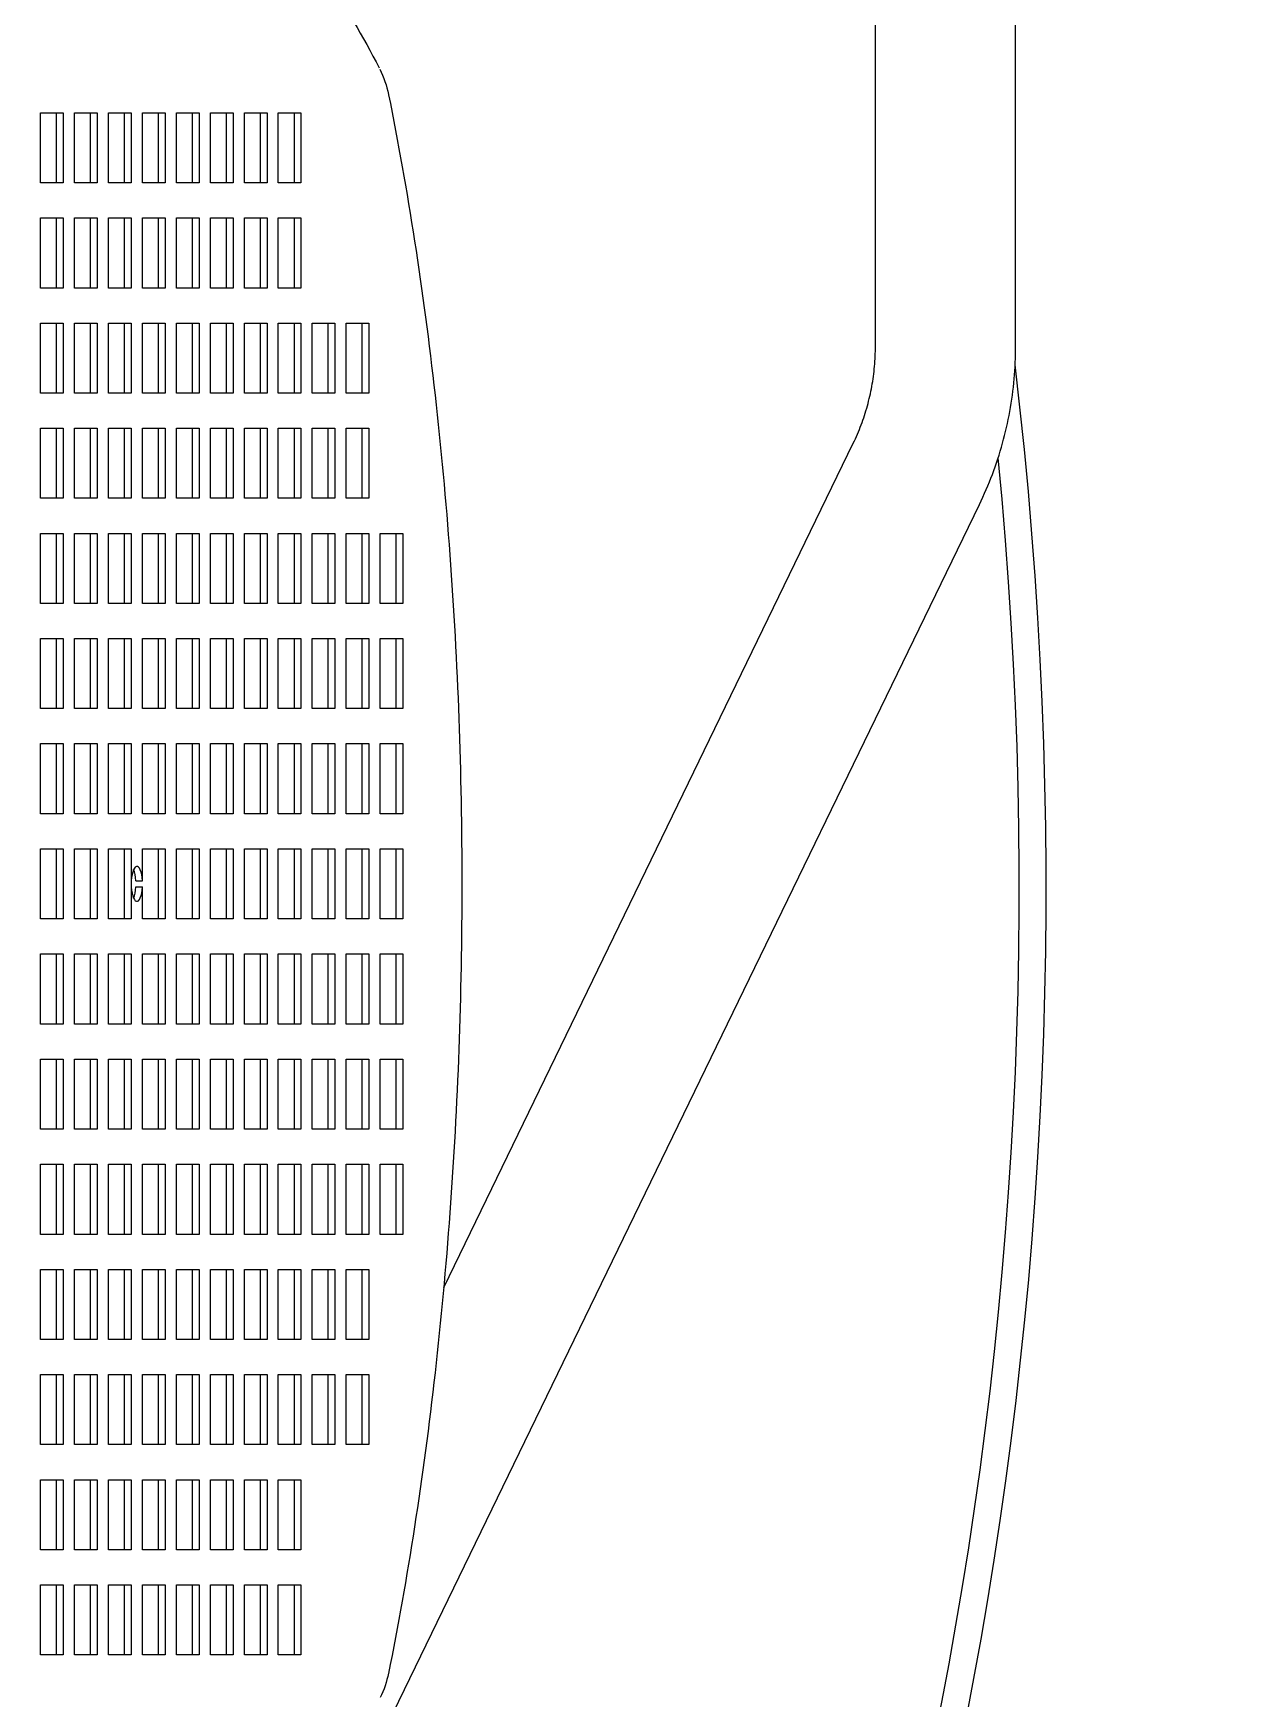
# Model space of a CAD drawing. Header units: millimetres. Extents: x -4172 to 126100, y -2 to 142133.
# Drawn here: x 32155.7 to 32326.3, y 43601.3 to 43838.9 of the extents above; entities that cross this region are included whole.
import ezdxf

# ---------------------------------------------------------------- set-up
doc = ezdxf.new("R2010")
doc.units = ezdxf.units.MM
doc.header["$LTSCALE"] = 100
doc.layers.add('Visible', color=7, linetype='Continuous', lineweight=25)

msp = doc.modelspace()

# ---------------------------------------------------------------- linework, layer by layer
at = {"layer": 'Visible'}
for p, q in [((32275.79, 43794.28), (32275.79, 43851.38)), ((32295.79, 43794.28), (32295.79, 43851.38)), ((32156.7, 43817.58), (32156.7, 43827.58)), ((32156.7, 43827.58), (32159.93, 43827.58)), ((32158.98, 43817.58), (32158.98, 43827.58)), ((32159.93, 43827.58), (32159.93, 43817.58)), ((32161.55, 43817.58), (32161.55, 43827.58)), ((32161.55, 43827.58), (32164.78, 43827.58)), ((32163.83, 43817.58), (32163.83, 43827.58)), ((32164.78, 43827.58), (32164.78, 43817.58)), ((32166.39, 43817.58), (32166.39, 43827.58)), ((32166.39, 43827.58), (32169.62, 43827.58)), ((32168.67, 43817.58), (32168.67, 43827.58)), ((32169.62, 43827.58), (32169.62, 43817.58)), ((32171.24, 43817.58), (32171.24, 43827.58)), ((32171.24, 43827.58), (32174.46, 43827.58)), ((32173.52, 43817.58), (32173.52, 43827.58)), ((32174.46, 43827.58), (32174.46, 43817.58)), ((32176.08, 43817.58), (32176.08, 43827.58)), ((32176.08, 43827.58), (32179.31, 43827.58)), ((32178.36, 43817.58), (32178.36, 43827.58)), ((32179.31, 43827.58), (32179.31, 43817.58)), ((32180.92, 43817.58), (32180.92, 43827.58)), ((32180.92, 43827.58), (32184.15, 43827.58)), ((32183.21, 43817.58), (32183.21, 43827.58)), ((32184.15, 43827.58), (32184.15, 43817.58)), ((32185.77, 43817.58), (32185.77, 43827.58)), ((32185.77, 43827.58), (32189, 43827.58)), ((32188.05, 43817.58), (32188.05, 43827.58)), ((32189, 43827.58), (32189, 43817.58)), ((32190.61, 43817.58), (32190.61, 43827.58)), ((32190.61, 43827.58), (32193.84, 43827.58)), ((32192.9, 43817.58), (32192.9, 43827.58)), ((32193.84, 43827.58), (32193.84, 43817.58)), ((32159.93, 43817.58), (32156.7, 43817.58)), ((32164.78, 43817.58), (32161.55, 43817.58)), ((32169.62, 43817.58), (32166.39, 43817.58)), ((32174.46, 43817.58), (32171.24, 43817.58)), ((32179.31, 43817.58), (32176.08, 43817.58)), ((32184.15, 43817.58), (32180.92, 43817.58)), ((32189, 43817.58), (32185.77, 43817.58)), ((32193.84, 43817.58), (32190.61, 43817.58)), ((32156.7, 43802.58), (32156.7, 43812.58)), ((32156.7, 43812.58), (32159.93, 43812.58)), ((32158.98, 43802.58), (32158.98, 43812.58)), ((32159.93, 43812.58), (32159.93, 43802.58)), ((32161.55, 43802.58), (32161.55, 43812.58)), ((32161.55, 43812.58), (32164.78, 43812.58)), ((32163.83, 43802.58), (32163.83, 43812.58)), ((32164.78, 43812.58), (32164.78, 43802.58)), ((32166.39, 43802.58), (32166.39, 43812.58)), ((32166.39, 43812.58), (32169.62, 43812.58)), ((32168.67, 43802.58), (32168.67, 43812.58)), ((32169.62, 43812.58), (32169.62, 43802.58)), ((32171.24, 43802.58), (32171.24, 43812.58)), ((32171.24, 43812.58), (32174.46, 43812.58)), ((32173.52, 43802.58), (32173.52, 43812.58)), ((32174.46, 43812.58), (32174.46, 43802.58)), ((32176.08, 43802.58), (32176.08, 43812.58)), ((32176.08, 43812.58), (32179.31, 43812.58)), ((32178.36, 43802.58), (32178.36, 43812.58)), ((32179.31, 43812.58), (32179.31, 43802.58)), ((32180.92, 43802.58), (32180.92, 43812.58)), ((32180.92, 43812.58), (32184.15, 43812.58)), ((32183.21, 43802.58), (32183.21, 43812.58)), ((32184.15, 43812.58), (32184.15, 43802.58)), ((32185.77, 43802.58), (32185.77, 43812.58)), ((32185.77, 43812.58), (32189, 43812.58)), ((32188.05, 43802.58), (32188.05, 43812.58)), ((32189, 43812.58), (32189, 43802.58)), ((32190.61, 43802.58), (32190.61, 43812.58)), ((32190.61, 43812.58), (32193.84, 43812.58)), ((32192.9, 43802.58), (32192.9, 43812.58)), ((32193.84, 43812.58), (32193.84, 43802.58)), ((32159.93, 43802.58), (32156.7, 43802.58)), ((32164.78, 43802.58), (32161.55, 43802.58)), ((32169.62, 43802.58), (32166.39, 43802.58)), ((32174.46, 43802.58), (32171.24, 43802.58)), ((32179.31, 43802.58), (32176.08, 43802.58)), ((32184.15, 43802.58), (32180.92, 43802.58)), ((32189, 43802.58), (32185.77, 43802.58)), ((32193.84, 43802.58), (32190.61, 43802.58)), ((32156.7, 43787.58), (32156.7, 43797.58)), ((32156.7, 43797.58), (32159.93, 43797.58)), ((32158.98, 43787.58), (32158.98, 43797.58)), ((32159.93, 43797.58), (32159.93, 43787.58)), ((32161.55, 43787.58), (32161.55, 43797.58)), ((32161.55, 43797.58), (32164.78, 43797.58)), ((32163.83, 43787.58), (32163.83, 43797.58)), ((32164.78, 43797.58), (32164.78, 43787.58)), ((32166.39, 43787.58), (32166.39, 43797.58)), ((32166.39, 43797.58), (32169.62, 43797.58)), ((32168.67, 43787.58), (32168.67, 43797.58)), ((32169.62, 43797.58), (32169.62, 43787.58)), ((32171.24, 43787.58), (32171.24, 43797.58)), ((32171.24, 43797.58), (32174.46, 43797.58)), ((32173.52, 43787.58), (32173.52, 43797.58)), ((32174.46, 43797.58), (32174.46, 43787.58)), ((32176.08, 43787.58), (32176.08, 43797.58)), ((32176.08, 43797.58), (32179.31, 43797.58)), ((32178.36, 43787.58), (32178.36, 43797.58)), ((32179.31, 43797.58), (32179.31, 43787.58)), ((32180.92, 43797.58), (32184.15, 43797.58)), ((32180.92, 43787.58), (32180.92, 43797.58)), ((32183.21, 43787.58), (32183.21, 43797.58)), ((32184.15, 43797.58), (32184.15, 43787.58)), ((32185.77, 43787.58), (32185.77, 43797.58)), ((32185.77, 43797.58), (32189, 43797.58)), ((32188.05, 43787.58), (32188.05, 43797.58)), ((32189, 43797.58), (32189, 43787.58)), ((32190.61, 43787.58), (32190.61, 43797.58)), ((32190.61, 43797.58), (32193.84, 43797.58)), ((32192.9, 43787.58), (32192.9, 43797.58)), ((32193.84, 43797.58), (32193.84, 43787.58)), ((32195.46, 43787.58), (32195.46, 43797.58)), ((32195.46, 43797.58), (32198.69, 43797.58)), ((32197.74, 43787.58), (32197.74, 43797.58)), ((32198.69, 43797.58), (32198.69, 43787.58)), ((32200.3, 43797.58), (32203.53, 43797.58)), ((32200.3, 43787.58), (32200.3, 43797.58)), ((32202.59, 43787.58), (32202.59, 43797.58)), ((32203.53, 43797.58), (32203.53, 43787.58)), ((32159.93, 43787.58), (32156.7, 43787.58)), ((32164.78, 43787.58), (32161.55, 43787.58)), ((32169.62, 43787.58), (32166.39, 43787.58)), ((32174.46, 43787.58), (32171.24, 43787.58)), ((32179.31, 43787.58), (32176.08, 43787.58)), ((32184.15, 43787.58), (32180.92, 43787.58)), ((32189, 43787.58), (32185.77, 43787.58)), ((32193.84, 43787.58), (32190.61, 43787.58)), ((32198.69, 43787.58), (32195.46, 43787.58)), ((32203.53, 43787.58), (32200.3, 43787.58)), ((32156.7, 43772.58), (32156.7, 43782.58)), ((32156.7, 43782.58), (32159.93, 43782.58)), ((32158.98, 43772.58), (32158.98, 43782.58)), ((32159.93, 43782.58), (32159.93, 43772.58)), ((32161.55, 43772.58), (32161.55, 43782.58)), ((32161.55, 43782.58), (32164.78, 43782.58)), ((32163.83, 43772.58), (32163.83, 43782.58)), ((32164.78, 43782.58), (32164.78, 43772.58)), ((32166.39, 43772.58), (32166.39, 43782.58)), ((32166.39, 43782.58), (32169.62, 43782.58)), ((32168.67, 43772.58), (32168.67, 43782.58)), ((32169.62, 43782.58), (32169.62, 43772.58)), ((32171.24, 43772.58), (32171.24, 43782.58)), ((32171.24, 43782.58), (32174.46, 43782.58)), ((32173.52, 43772.58), (32173.52, 43782.58)), ((32174.46, 43782.58), (32174.46, 43772.58)), ((32176.08, 43772.58), (32176.08, 43782.58)), ((32176.08, 43782.58), (32179.31, 43782.58)), ((32178.36, 43772.58), (32178.36, 43782.58)), ((32179.31, 43782.58), (32179.31, 43772.58)), ((32180.92, 43782.58), (32184.15, 43782.58)), ((32180.92, 43772.58), (32180.92, 43782.58)), ((32183.21, 43772.58), (32183.21, 43782.58)), ((32184.15, 43782.58), (32184.15, 43772.58)), ((32185.77, 43772.58), (32185.77, 43782.58)), ((32185.77, 43782.58), (32189, 43782.58)), ((32188.05, 43772.58), (32188.05, 43782.58)), ((32189, 43782.58), (32189, 43772.58)), ((32190.61, 43772.58), (32190.61, 43782.58)), ((32190.61, 43782.58), (32193.84, 43782.58)), ((32192.9, 43772.58), (32192.9, 43782.58)), ((32193.84, 43782.58), (32193.84, 43772.58)), ((32195.46, 43772.58), (32195.46, 43782.58)), ((32195.46, 43782.58), (32198.69, 43782.58)), ((32197.74, 43772.58), (32197.74, 43782.58)), ((32198.69, 43782.58), (32198.69, 43772.58)), ((32200.3, 43782.58), (32203.53, 43782.58)), ((32200.3, 43772.58), (32200.3, 43782.58)), ((32202.59, 43772.58), (32202.59, 43782.58)), ((32203.53, 43782.58), (32203.53, 43772.58)), ((32214.21, 43660.02), (32272.63, 43780.44)), ((32159.93, 43772.58), (32156.7, 43772.58)), ((32164.78, 43772.58), (32161.55, 43772.58)), ((32169.62, 43772.58), (32166.39, 43772.58)), ((32174.46, 43772.58), (32171.24, 43772.58)), ((32179.31, 43772.58), (32176.08, 43772.58)), ((32184.15, 43772.58), (32180.92, 43772.58)), ((32189, 43772.58), (32185.77, 43772.58)), ((32193.84, 43772.58), (32190.61, 43772.58)), ((32198.69, 43772.58), (32195.46, 43772.58)), ((32203.53, 43772.58), (32200.3, 43772.58)), ((32171.05, 43525.24), (32290.63, 43771.71)), ((32156.7, 43757.58), (32156.7, 43767.58)), ((32156.7, 43767.58), (32159.93, 43767.58)), ((32158.98, 43757.58), (32158.98, 43767.58)), ((32159.93, 43767.58), (32159.93, 43757.58)), ((32161.55, 43757.58), (32161.55, 43767.58)), ((32161.55, 43767.58), (32164.78, 43767.58)), ((32163.83, 43757.58), (32163.83, 43767.58)), ((32164.78, 43767.58), (32164.78, 43757.58)), ((32166.39, 43757.58), (32166.39, 43767.58)), ((32166.39, 43767.58), (32169.62, 43767.58)), ((32168.67, 43757.58), (32168.67, 43767.58)), ((32169.62, 43767.58), (32169.62, 43757.58)), ((32171.24, 43757.58), (32171.24, 43767.58)), ((32171.24, 43767.58), (32174.46, 43767.58)), ((32173.52, 43757.58), (32173.52, 43767.58)), ((32174.46, 43767.58), (32174.46, 43757.58)), ((32176.08, 43757.58), (32176.08, 43767.58)), ((32176.08, 43767.58), (32179.31, 43767.58)), ((32178.36, 43757.58), (32178.36, 43767.58)), ((32179.31, 43767.58), (32179.31, 43757.58)), ((32180.92, 43757.58), (32180.92, 43767.58)), ((32180.92, 43767.58), (32184.15, 43767.58)), ((32183.21, 43757.58), (32183.21, 43767.58)), ((32184.15, 43767.58), (32184.15, 43757.58)), ((32185.77, 43757.58), (32185.77, 43767.58)), ((32185.77, 43767.58), (32189, 43767.58)), ((32188.05, 43757.58), (32188.05, 43767.58)), ((32189, 43767.58), (32189, 43757.58)), ((32190.61, 43757.58), (32190.61, 43767.58)), ((32190.61, 43767.58), (32193.84, 43767.58)), ((32192.9, 43757.58), (32192.9, 43767.58)), ((32193.84, 43767.58), (32193.84, 43757.58)), ((32195.46, 43757.58), (32195.46, 43767.58)), ((32195.46, 43767.58), (32198.69, 43767.58)), ((32197.74, 43757.58), (32197.74, 43767.58)), ((32198.69, 43767.58), (32198.69, 43757.58)), ((32200.3, 43757.58), (32200.3, 43767.58)), ((32200.3, 43767.58), (32203.53, 43767.58)), ((32202.59, 43757.58), (32202.59, 43767.58)), ((32203.53, 43767.58), (32203.53, 43757.58)), ((32205.15, 43767.58), (32208.38, 43767.58)), ((32205.15, 43757.58), (32205.15, 43767.58)), ((32207.43, 43757.58), (32207.43, 43767.58)), ((32208.38, 43767.58), (32208.38, 43757.58)), ((32159.93, 43757.58), (32156.7, 43757.58)), ((32164.78, 43757.58), (32161.55, 43757.58)), ((32169.62, 43757.58), (32166.39, 43757.58)), ((32174.46, 43757.58), (32171.24, 43757.58)), ((32179.31, 43757.58), (32176.08, 43757.58)), ((32184.15, 43757.58), (32180.92, 43757.58)), ((32189, 43757.58), (32185.77, 43757.58)), ((32193.84, 43757.58), (32190.61, 43757.58)), ((32198.69, 43757.58), (32195.46, 43757.58)), ((32203.53, 43757.58), (32200.3, 43757.58)), ((32208.38, 43757.58), (32205.15, 43757.58)), ((32156.7, 43742.58), (32156.7, 43752.58)), ((32156.7, 43752.58), (32159.93, 43752.58)), ((32158.98, 43742.58), (32158.98, 43752.58)), ((32159.93, 43752.58), (32159.93, 43742.58)), ((32161.55, 43742.58), (32161.55, 43752.58)), ((32161.55, 43752.58), (32164.78, 43752.58)), ((32163.83, 43742.58), (32163.83, 43752.58)), ((32164.78, 43752.58), (32164.78, 43742.58)), ((32166.39, 43742.58), (32166.39, 43752.58)), ((32166.39, 43752.58), (32169.62, 43752.58)), ((32168.67, 43742.58), (32168.67, 43752.58)), ((32169.62, 43752.58), (32169.62, 43742.58)), ((32171.24, 43742.58), (32171.24, 43752.58)), ((32171.24, 43752.58), (32174.46, 43752.58)), ((32173.52, 43742.58), (32173.52, 43752.58)), ((32174.46, 43752.58), (32174.46, 43742.58)), ((32176.08, 43742.58), (32176.08, 43752.58)), ((32176.08, 43752.58), (32179.31, 43752.58)), ((32178.36, 43742.58), (32178.36, 43752.58)), ((32179.31, 43752.58), (32179.31, 43742.58)), ((32180.92, 43742.58), (32180.92, 43752.58)), ((32180.92, 43752.58), (32184.15, 43752.58)), ((32183.21, 43742.58), (32183.21, 43752.58)), ((32184.15, 43752.58), (32184.15, 43742.58)), ((32185.77, 43742.58), (32185.77, 43752.58)), ((32185.77, 43752.58), (32189, 43752.58)), ((32188.05, 43742.58), (32188.05, 43752.58)), ((32189, 43752.58), (32189, 43742.58)), ((32190.61, 43742.58), (32190.61, 43752.58)), ((32190.61, 43752.58), (32193.84, 43752.58)), ((32192.9, 43742.58), (32192.9, 43752.58)), ((32193.84, 43752.58), (32193.84, 43742.58)), ((32195.46, 43742.58), (32195.46, 43752.58)), ((32195.46, 43752.58), (32198.69, 43752.58)), ((32197.74, 43742.58), (32197.74, 43752.58)), ((32198.69, 43752.58), (32198.69, 43742.58)), ((32200.3, 43742.58), (32200.3, 43752.58)), ((32200.3, 43752.58), (32203.53, 43752.58)), ((32202.59, 43742.58), (32202.59, 43752.58)), ((32203.53, 43752.58), (32203.53, 43742.58)), ((32205.15, 43752.58), (32208.38, 43752.58)), ((32205.15, 43742.58), (32205.15, 43752.58)), ((32207.43, 43742.58), (32207.43, 43752.58)), ((32208.38, 43752.58), (32208.38, 43742.58)), ((32159.93, 43742.58), (32156.7, 43742.58)), ((32164.78, 43742.58), (32161.55, 43742.58)), ((32169.62, 43742.58), (32166.39, 43742.58)), ((32174.46, 43742.58), (32171.24, 43742.58)), ((32179.31, 43742.58), (32176.08, 43742.58)), ((32184.15, 43742.58), (32180.92, 43742.58)), ((32189, 43742.58), (32185.77, 43742.58)), ((32193.84, 43742.58), (32190.61, 43742.58)), ((32198.69, 43742.58), (32195.46, 43742.58)), ((32203.53, 43742.58), (32200.3, 43742.58)), ((32208.38, 43742.58), (32205.15, 43742.58)), ((32156.7, 43727.58), (32156.7, 43737.58)), ((32156.7, 43737.58), (32159.93, 43737.58)), ((32158.98, 43727.58), (32158.98, 43737.58)), ((32159.93, 43737.58), (32159.93, 43727.58)), ((32161.55, 43727.58), (32161.55, 43737.58)), ((32161.55, 43737.58), (32164.78, 43737.58)), ((32163.83, 43727.58), (32163.83, 43737.58)), ((32164.78, 43737.58), (32164.78, 43727.58)), ((32166.39, 43727.58), (32166.39, 43737.58)), ((32166.39, 43737.58), (32169.62, 43737.58)), ((32168.67, 43727.58), (32168.67, 43737.58)), ((32169.62, 43737.58), (32169.62, 43727.58)), ((32171.24, 43727.58), (32171.24, 43737.58)), ((32171.24, 43737.58), (32174.46, 43737.58)), ((32173.52, 43727.58), (32173.52, 43737.58)), ((32174.46, 43737.58), (32174.46, 43727.58)), ((32176.08, 43727.58), (32176.08, 43737.58)), ((32176.08, 43737.58), (32179.31, 43737.58)), ((32178.36, 43727.58), (32178.36, 43737.58)), ((32179.31, 43737.58), (32179.31, 43727.58)), ((32180.92, 43727.58), (32180.92, 43737.58)), ((32180.92, 43737.58), (32184.15, 43737.58)), ((32183.21, 43727.58), (32183.21, 43737.58)), ((32184.15, 43737.58), (32184.15, 43727.58)), ((32185.77, 43727.58), (32185.77, 43737.58)), ((32185.77, 43737.58), (32189, 43737.58)), ((32188.05, 43727.58), (32188.05, 43737.58)), ((32189, 43737.58), (32189, 43727.58)), ((32190.61, 43727.58), (32190.61, 43737.58)), ((32190.61, 43737.58), (32193.84, 43737.58)), ((32192.9, 43727.58), (32192.9, 43737.58)), ((32193.84, 43737.58), (32193.84, 43727.58)), ((32195.46, 43727.58), (32195.46, 43737.58)), ((32195.46, 43737.58), (32198.69, 43737.58)), ((32197.74, 43727.58), (32197.74, 43737.58)), ((32198.69, 43737.58), (32198.69, 43727.58)), ((32200.3, 43727.58), (32200.3, 43737.58)), ((32200.3, 43737.58), (32203.53, 43737.58)), ((32202.59, 43727.58), (32202.59, 43737.58)), ((32203.53, 43737.58), (32203.53, 43727.58)), ((32205.15, 43737.58), (32208.38, 43737.58)), ((32205.15, 43727.58), (32205.15, 43737.58)), ((32207.43, 43727.58), (32207.43, 43737.58)), ((32208.38, 43737.58), (32208.38, 43727.58)), ((32159.93, 43727.58), (32156.7, 43727.58)), ((32164.78, 43727.58), (32161.55, 43727.58)), ((32169.62, 43727.58), (32166.39, 43727.58)), ((32174.46, 43727.58), (32171.24, 43727.58)), ((32179.31, 43727.58), (32176.08, 43727.58)), ((32184.15, 43727.58), (32180.92, 43727.58)), ((32189, 43727.58), (32185.77, 43727.58)), ((32193.84, 43727.58), (32190.61, 43727.58)), ((32198.69, 43727.58), (32195.46, 43727.58)), ((32203.53, 43727.58), (32200.3, 43727.58)), ((32208.38, 43727.58), (32205.15, 43727.58)), ((32156.7, 43722.58), (32159.93, 43722.58)), ((32156.7, 43712.58), (32156.7, 43722.58)), ((32158.98, 43712.58), (32158.98, 43722.58)), ((32159.93, 43722.58), (32159.93, 43712.58)), ((32161.55, 43722.58), (32164.78, 43722.58)), ((32161.55, 43712.58), (32161.55, 43722.58)), ((32163.83, 43712.58), (32163.83, 43722.58)), ((32164.78, 43722.58), (32164.78, 43712.58)), ((32166.39, 43722.58), (32169.62, 43722.58)), ((32166.39, 43712.58), (32166.39, 43722.58)), ((32168.67, 43712.58), (32168.67, 43722.58)), ((32169.62, 43722.58), (32169.62, 43712.58)), ((32171.24, 43718.02), (32171.24, 43722.58)), ((32171.24, 43722.58), (32174.46, 43722.58)), ((32173.52, 43712.58), (32173.52, 43722.58)), ((32174.46, 43722.58), (32174.46, 43712.58)), ((32176.08, 43722.58), (32179.31, 43722.58)), ((32176.08, 43712.58), (32176.08, 43722.58)), ((32178.36, 43712.58), (32178.36, 43722.58)), ((32179.31, 43722.58), (32179.31, 43712.58)), ((32180.92, 43722.58), (32184.15, 43722.58)), ((32180.92, 43712.58), (32180.92, 43722.58)), ((32183.21, 43712.58), (32183.21, 43722.58)), ((32184.15, 43722.58), (32184.15, 43712.58)), ((32185.77, 43722.58), (32189, 43722.58)), ((32185.77, 43712.58), (32185.77, 43722.58)), ((32188.05, 43712.58), (32188.05, 43722.58)), ((32189, 43722.58), (32189, 43712.58)), ((32190.61, 43722.58), (32193.84, 43722.58)), ((32190.61, 43712.58), (32190.61, 43722.58)), ((32192.9, 43712.58), (32192.9, 43722.58)), ((32193.84, 43722.58), (32193.84, 43712.58)), ((32195.46, 43722.58), (32198.69, 43722.58)), ((32195.46, 43712.58), (32195.46, 43722.58)), ((32197.74, 43712.58), (32197.74, 43722.58)), ((32198.69, 43722.58), (32198.69, 43712.58)), ((32200.3, 43722.58), (32203.53, 43722.58)), ((32200.3, 43712.58), (32200.3, 43722.58)), ((32202.59, 43712.58), (32202.59, 43722.58)), ((32203.53, 43722.58), (32203.53, 43712.58)), ((32205.15, 43722.58), (32208.38, 43722.58)), ((32205.15, 43712.58), (32205.15, 43722.58)), ((32207.43, 43712.58), (32207.43, 43722.58)), ((32208.38, 43722.58), (32208.38, 43712.58)), ((32170.29, 43718.02), (32171.24, 43718.02)), ((32171.24, 43717.13), (32170.29, 43717.13)), ((32171.24, 43712.58), (32171.24, 43717.13)), ((32159.93, 43712.58), (32156.7, 43712.58)), ((32164.78, 43712.58), (32161.55, 43712.58)), ((32169.62, 43712.58), (32166.39, 43712.58)), ((32174.46, 43712.58), (32171.24, 43712.58)), ((32179.31, 43712.58), (32176.08, 43712.58)), ((32184.15, 43712.58), (32180.92, 43712.58)), ((32189, 43712.58), (32185.77, 43712.58)), ((32193.84, 43712.58), (32190.61, 43712.58)), ((32198.69, 43712.58), (32195.46, 43712.58)), ((32203.53, 43712.58), (32200.3, 43712.58)), ((32208.38, 43712.58), (32205.15, 43712.58)), ((32156.7, 43707.58), (32159.93, 43707.58)), ((32156.7, 43697.58), (32156.7, 43707.58)), ((32158.98, 43697.58), (32158.98, 43707.58)), ((32159.93, 43707.58), (32159.93, 43697.58)), ((32161.55, 43707.58), (32164.78, 43707.58)), ((32161.55, 43697.58), (32161.55, 43707.58)), ((32163.83, 43697.58), (32163.83, 43707.58)), ((32164.78, 43707.58), (32164.78, 43697.58)), ((32166.39, 43697.58), (32166.39, 43707.58)), ((32166.39, 43707.58), (32169.62, 43707.58)), ((32168.67, 43697.58), (32168.67, 43707.58)), ((32169.62, 43707.58), (32169.62, 43697.58)), ((32171.24, 43707.58), (32174.46, 43707.58)), ((32171.24, 43697.58), (32171.24, 43707.58)), ((32173.52, 43697.58), (32173.52, 43707.58)), ((32174.46, 43707.58), (32174.46, 43697.58)), ((32176.08, 43707.58), (32179.31, 43707.58)), ((32176.08, 43697.58), (32176.08, 43707.58)), ((32178.36, 43697.58), (32178.36, 43707.58)), ((32179.31, 43707.58), (32179.31, 43697.58)), ((32180.92, 43707.58), (32184.15, 43707.58)), ((32180.92, 43697.58), (32180.92, 43707.58)), ((32183.21, 43697.58), (32183.21, 43707.58)), ((32184.15, 43707.58), (32184.15, 43697.58)), ((32185.77, 43707.58), (32189, 43707.58)), ((32185.77, 43697.58), (32185.77, 43707.58)), ((32188.05, 43697.58), (32188.05, 43707.58)), ((32189, 43707.58), (32189, 43697.58)), ((32190.61, 43707.58), (32193.84, 43707.58)), ((32190.61, 43697.58), (32190.61, 43707.58)), ((32192.9, 43697.58), (32192.9, 43707.58)), ((32193.84, 43707.58), (32193.84, 43697.58)), ((32195.46, 43707.58), (32198.69, 43707.58)), ((32195.46, 43697.58), (32195.46, 43707.58)), ((32197.74, 43697.58), (32197.74, 43707.58)), ((32198.69, 43707.58), (32198.69, 43697.58)), ((32200.3, 43707.58), (32203.53, 43707.58)), ((32200.3, 43697.58), (32200.3, 43707.58)), ((32202.59, 43697.58), (32202.59, 43707.58)), ((32203.53, 43707.58), (32203.53, 43697.58)), ((32205.15, 43697.58), (32205.15, 43707.58)), ((32205.15, 43707.58), (32208.38, 43707.58)), ((32207.43, 43697.58), (32207.43, 43707.58)), ((32208.38, 43707.58), (32208.38, 43697.58)), ((32159.93, 43697.58), (32156.7, 43697.58)), ((32164.78, 43697.58), (32161.55, 43697.58)), ((32169.62, 43697.58), (32166.39, 43697.58)), ((32174.46, 43697.58), (32171.24, 43697.58)), ((32179.31, 43697.58), (32176.08, 43697.58)), ((32184.15, 43697.58), (32180.92, 43697.58)), ((32189, 43697.58), (32185.77, 43697.58)), ((32193.84, 43697.58), (32190.61, 43697.58)), ((32198.69, 43697.58), (32195.46, 43697.58)), ((32203.53, 43697.58), (32200.3, 43697.58)), ((32208.38, 43697.58), (32205.15, 43697.58)), ((32156.7, 43692.58), (32159.93, 43692.58)), ((32156.7, 43682.58), (32156.7, 43692.58)), ((32158.98, 43682.58), (32158.98, 43692.58)), ((32159.93, 43692.58), (32159.93, 43682.58)), ((32161.55, 43692.58), (32164.78, 43692.58)), ((32161.55, 43682.58), (32161.55, 43692.58)), ((32163.83, 43682.58), (32163.83, 43692.58)), ((32164.78, 43692.58), (32164.78, 43682.58)), ((32166.39, 43682.58), (32166.39, 43692.58)), ((32166.39, 43692.58), (32169.62, 43692.58)), ((32168.67, 43682.58), (32168.67, 43692.58)), ((32169.62, 43692.58), (32169.62, 43682.58)), ((32171.24, 43692.58), (32174.46, 43692.58)), ((32171.24, 43682.58), (32171.24, 43692.58)), ((32173.52, 43682.58), (32173.52, 43692.58)), ((32174.46, 43692.58), (32174.46, 43682.58)), ((32176.08, 43692.58), (32179.31, 43692.58)), ((32176.08, 43682.58), (32176.08, 43692.58)), ((32178.36, 43682.58), (32178.36, 43692.58)), ((32179.31, 43692.58), (32179.31, 43682.58)), ((32180.92, 43692.58), (32184.15, 43692.58)), ((32180.92, 43682.58), (32180.92, 43692.58)), ((32183.21, 43682.58), (32183.21, 43692.58)), ((32184.15, 43692.58), (32184.15, 43682.58)), ((32185.77, 43692.58), (32189, 43692.58)), ((32185.77, 43682.58), (32185.77, 43692.58)), ((32188.05, 43682.58), (32188.05, 43692.58)), ((32189, 43692.58), (32189, 43682.58)), ((32190.61, 43692.58), (32193.84, 43692.58)), ((32190.61, 43682.58), (32190.61, 43692.58)), ((32192.9, 43682.58), (32192.9, 43692.58)), ((32193.84, 43692.58), (32193.84, 43682.58)), ((32195.46, 43692.58), (32198.69, 43692.58)), ((32195.46, 43682.58), (32195.46, 43692.58)), ((32197.74, 43682.58), (32197.74, 43692.58)), ((32198.69, 43692.58), (32198.69, 43682.58)), ((32200.3, 43692.58), (32203.53, 43692.58)), ((32200.3, 43682.58), (32200.3, 43692.58)), ((32202.59, 43682.58), (32202.59, 43692.58)), ((32203.53, 43692.58), (32203.53, 43682.58)), ((32205.15, 43682.58), (32205.15, 43692.58)), ((32205.15, 43692.58), (32208.38, 43692.58)), ((32207.43, 43682.58), (32207.43, 43692.58)), ((32208.38, 43692.58), (32208.38, 43682.58)), ((32159.93, 43682.58), (32156.7, 43682.58)), ((32164.78, 43682.58), (32161.55, 43682.58)), ((32169.62, 43682.58), (32166.39, 43682.58)), ((32174.46, 43682.58), (32171.24, 43682.58)), ((32179.31, 43682.58), (32176.08, 43682.58)), ((32184.15, 43682.58), (32180.92, 43682.58)), ((32189, 43682.58), (32185.77, 43682.58)), ((32193.84, 43682.58), (32190.61, 43682.58)), ((32198.69, 43682.58), (32195.46, 43682.58)), ((32203.53, 43682.58), (32200.3, 43682.58)), ((32208.38, 43682.58), (32205.15, 43682.58)), ((32156.7, 43677.58), (32159.93, 43677.58)), ((32156.7, 43667.58), (32156.7, 43677.58)), ((32158.98, 43667.58), (32158.98, 43677.58)), ((32159.93, 43677.58), (32159.93, 43667.58)), ((32161.55, 43677.58), (32164.78, 43677.58)), ((32161.55, 43667.58), (32161.55, 43677.58)), ((32163.83, 43667.58), (32163.83, 43677.58)), ((32164.78, 43677.58), (32164.78, 43667.58)), ((32166.39, 43667.58), (32166.39, 43677.58)), ((32166.39, 43677.58), (32169.62, 43677.58)), ((32168.67, 43667.58), (32168.67, 43677.58)), ((32169.62, 43677.58), (32169.62, 43667.58)), ((32171.24, 43677.58), (32174.46, 43677.58)), ((32171.24, 43667.58), (32171.24, 43677.58)), ((32173.52, 43667.58), (32173.52, 43677.58)), ((32174.46, 43677.58), (32174.46, 43667.58)), ((32176.08, 43677.58), (32179.31, 43677.58)), ((32176.08, 43667.58), (32176.08, 43677.58)), ((32178.36, 43667.58), (32178.36, 43677.58)), ((32179.31, 43677.58), (32179.31, 43667.58)), ((32180.92, 43677.58), (32184.15, 43677.58)), ((32180.92, 43667.58), (32180.92, 43677.58)), ((32183.21, 43667.58), (32183.21, 43677.58)), ((32184.15, 43677.58), (32184.15, 43667.58)), ((32185.77, 43677.58), (32189, 43677.58)), ((32185.77, 43667.58), (32185.77, 43677.58)), ((32188.05, 43667.58), (32188.05, 43677.58)), ((32189, 43677.58), (32189, 43667.58)), ((32190.61, 43677.58), (32193.84, 43677.58)), ((32190.61, 43667.58), (32190.61, 43677.58)), ((32192.9, 43667.58), (32192.9, 43677.58)), ((32193.84, 43677.58), (32193.84, 43667.58)), ((32195.46, 43677.58), (32198.69, 43677.58)), ((32195.46, 43667.58), (32195.46, 43677.58)), ((32197.74, 43667.58), (32197.74, 43677.58)), ((32198.69, 43677.58), (32198.69, 43667.58)), ((32200.3, 43677.58), (32203.53, 43677.58)), ((32200.3, 43667.58), (32200.3, 43677.58)), ((32202.59, 43667.58), (32202.59, 43677.58)), ((32203.53, 43677.58), (32203.53, 43667.58)), ((32205.15, 43667.58), (32205.15, 43677.58)), ((32205.15, 43677.58), (32208.38, 43677.58)), ((32207.43, 43667.58), (32207.43, 43677.58)), ((32208.38, 43677.58), (32208.38, 43667.58)), ((32159.93, 43667.58), (32156.7, 43667.58)), ((32164.78, 43667.58), (32161.55, 43667.58)), ((32169.62, 43667.58), (32166.39, 43667.58)), ((32174.46, 43667.58), (32171.24, 43667.58)), ((32179.31, 43667.58), (32176.08, 43667.58)), ((32184.15, 43667.58), (32180.92, 43667.58)), ((32189, 43667.58), (32185.77, 43667.58)), ((32193.84, 43667.58), (32190.61, 43667.58)), ((32198.69, 43667.58), (32195.46, 43667.58)), ((32203.53, 43667.58), (32200.3, 43667.58)), ((32208.38, 43667.58), (32205.15, 43667.58)), ((32156.7, 43662.58), (32159.93, 43662.58)), ((32156.7, 43652.58), (32156.7, 43662.58)), ((32158.98, 43652.58), (32158.98, 43662.58)), ((32159.93, 43662.58), (32159.93, 43652.58)), ((32161.55, 43652.58), (32161.55, 43662.58)), ((32161.55, 43662.58), (32164.78, 43662.58)), ((32163.83, 43652.58), (32163.83, 43662.58)), ((32164.78, 43662.58), (32164.78, 43652.58)), ((32166.39, 43662.58), (32169.62, 43662.58)), ((32166.39, 43652.58), (32166.39, 43662.58)), ((32168.67, 43652.58), (32168.67, 43662.58)), ((32169.62, 43662.58), (32169.62, 43652.58)), ((32171.24, 43662.58), (32174.46, 43662.58)), ((32171.24, 43652.58), (32171.24, 43662.58)), ((32173.52, 43652.58), (32173.52, 43662.58)), ((32174.46, 43662.58), (32174.46, 43652.58)), ((32176.08, 43662.58), (32179.31, 43662.58)), ((32176.08, 43652.58), (32176.08, 43662.58)), ((32178.36, 43652.58), (32178.36, 43662.58)), ((32179.31, 43662.58), (32179.31, 43652.58)), ((32180.92, 43652.58), (32180.92, 43662.58)), ((32180.92, 43662.58), (32184.15, 43662.58)), ((32183.21, 43652.58), (32183.21, 43662.58)), ((32184.15, 43662.58), (32184.15, 43652.58)), ((32185.77, 43662.58), (32189, 43662.58)), ((32185.77, 43652.58), (32185.77, 43662.58)), ((32188.05, 43652.58), (32188.05, 43662.58)), ((32189, 43662.58), (32189, 43652.58)), ((32190.61, 43652.58), (32190.61, 43662.58)), ((32190.61, 43662.58), (32193.84, 43662.58)), ((32192.9, 43652.58), (32192.9, 43662.58)), ((32193.84, 43662.58), (32193.84, 43652.58)), ((32195.46, 43662.58), (32198.69, 43662.58)), ((32195.46, 43652.58), (32195.46, 43662.58)), ((32197.74, 43652.58), (32197.74, 43662.58)), ((32198.69, 43662.58), (32198.69, 43652.58)), ((32200.3, 43662.58), (32203.53, 43662.58)), ((32200.3, 43652.58), (32200.3, 43662.58)), ((32202.59, 43652.58), (32202.59, 43662.58)), ((32203.53, 43662.58), (32203.53, 43652.58)), ((32159.93, 43652.58), (32156.7, 43652.58)), ((32164.78, 43652.58), (32161.55, 43652.58)), ((32169.62, 43652.58), (32166.39, 43652.58)), ((32174.46, 43652.58), (32171.24, 43652.58)), ((32179.31, 43652.58), (32176.08, 43652.58)), ((32184.15, 43652.58), (32180.92, 43652.58)), ((32189, 43652.58), (32185.77, 43652.58)), ((32193.84, 43652.58), (32190.61, 43652.58)), ((32198.69, 43652.58), (32195.46, 43652.58)), ((32203.53, 43652.58), (32200.3, 43652.58)), ((32156.7, 43647.58), (32159.93, 43647.58)), ((32156.7, 43637.58), (32156.7, 43647.58)), ((32158.98, 43637.58), (32158.98, 43647.58)), ((32159.93, 43647.58), (32159.93, 43637.58)), ((32161.55, 43637.58), (32161.55, 43647.58)), ((32161.55, 43647.58), (32164.78, 43647.58)), ((32163.83, 43637.58), (32163.83, 43647.58)), ((32164.78, 43647.58), (32164.78, 43637.58)), ((32166.39, 43647.58), (32169.62, 43647.58)), ((32166.39, 43637.58), (32166.39, 43647.58)), ((32168.67, 43637.58), (32168.67, 43647.58)), ((32169.62, 43647.58), (32169.62, 43637.58)), ((32171.24, 43647.58), (32174.46, 43647.58)), ((32171.24, 43637.58), (32171.24, 43647.58)), ((32173.52, 43637.58), (32173.52, 43647.58)), ((32174.46, 43647.58), (32174.46, 43637.58)), ((32176.08, 43647.58), (32179.31, 43647.58)), ((32176.08, 43637.58), (32176.08, 43647.58)), ((32178.36, 43637.58), (32178.36, 43647.58)), ((32179.31, 43647.58), (32179.31, 43637.58)), ((32180.92, 43637.58), (32180.92, 43647.58)), ((32180.92, 43647.58), (32184.15, 43647.58)), ((32183.21, 43637.58), (32183.21, 43647.58)), ((32184.15, 43647.58), (32184.15, 43637.58)), ((32185.77, 43647.58), (32189, 43647.58)), ((32185.77, 43637.58), (32185.77, 43647.58)), ((32188.05, 43637.58), (32188.05, 43647.58)), ((32189, 43647.58), (32189, 43637.58)), ((32190.61, 43637.58), (32190.61, 43647.58)), ((32190.61, 43647.58), (32193.84, 43647.58)), ((32192.9, 43637.58), (32192.9, 43647.58)), ((32193.84, 43647.58), (32193.84, 43637.58)), ((32195.46, 43647.58), (32198.69, 43647.58)), ((32195.46, 43637.58), (32195.46, 43647.58)), ((32197.74, 43637.58), (32197.74, 43647.58)), ((32198.69, 43647.58), (32198.69, 43637.58)), ((32200.3, 43647.58), (32203.53, 43647.58)), ((32200.3, 43637.58), (32200.3, 43647.58)), ((32202.59, 43637.58), (32202.59, 43647.58)), ((32203.53, 43647.58), (32203.53, 43637.58)), ((32159.93, 43637.58), (32156.7, 43637.58)), ((32164.78, 43637.58), (32161.55, 43637.58)), ((32169.62, 43637.58), (32166.39, 43637.58)), ((32174.46, 43637.58), (32171.24, 43637.58)), ((32179.31, 43637.58), (32176.08, 43637.58)), ((32184.15, 43637.58), (32180.92, 43637.58)), ((32189, 43637.58), (32185.77, 43637.58)), ((32193.84, 43637.58), (32190.61, 43637.58)), ((32198.69, 43637.58), (32195.46, 43637.58)), ((32203.53, 43637.58), (32200.3, 43637.58)), ((32156.7, 43632.58), (32159.93, 43632.58)), ((32156.7, 43622.58), (32156.7, 43632.58)), ((32158.98, 43622.58), (32158.98, 43632.58)), ((32159.93, 43632.58), (32159.93, 43622.58)), ((32161.55, 43632.58), (32164.78, 43632.58)), ((32161.55, 43622.58), (32161.55, 43632.58)), ((32163.83, 43622.58), (32163.83, 43632.58)), ((32164.78, 43632.58), (32164.78, 43622.58)), ((32166.39, 43632.58), (32169.62, 43632.58)), ((32166.39, 43622.58), (32166.39, 43632.58)), ((32168.67, 43622.58), (32168.67, 43632.58)), ((32169.62, 43632.58), (32169.62, 43622.58)), ((32171.24, 43632.58), (32174.46, 43632.58)), ((32171.24, 43622.58), (32171.24, 43632.58)), ((32173.52, 43622.58), (32173.52, 43632.58)), ((32174.46, 43632.58), (32174.46, 43622.58)), ((32176.08, 43622.58), (32176.08, 43632.58)), ((32176.08, 43632.58), (32179.31, 43632.58)), ((32178.36, 43622.58), (32178.36, 43632.58)), ((32179.31, 43632.58), (32179.31, 43622.58)), ((32180.92, 43622.58), (32180.92, 43632.58)), ((32180.92, 43632.58), (32184.15, 43632.58)), ((32183.21, 43622.58), (32183.21, 43632.58)), ((32184.15, 43632.58), (32184.15, 43622.58)), ((32185.77, 43622.58), (32185.77, 43632.58)), ((32185.77, 43632.58), (32189, 43632.58)), ((32188.05, 43622.58), (32188.05, 43632.58)), ((32189, 43632.58), (32189, 43622.58)), ((32190.61, 43632.58), (32193.84, 43632.58)), ((32190.61, 43622.58), (32190.61, 43632.58)), ((32192.9, 43622.58), (32192.9, 43632.58)), ((32193.84, 43632.58), (32193.84, 43622.58)), ((32159.93, 43622.58), (32156.7, 43622.58)), ((32164.78, 43622.58), (32161.55, 43622.58)), ((32169.62, 43622.58), (32166.39, 43622.58)), ((32174.46, 43622.58), (32171.24, 43622.58)), ((32179.31, 43622.58), (32176.08, 43622.58)), ((32184.15, 43622.58), (32180.92, 43622.58)), ((32189, 43622.58), (32185.77, 43622.58)), ((32193.84, 43622.58), (32190.61, 43622.58)), ((32156.7, 43617.58), (32159.93, 43617.58)), ((32156.7, 43607.58), (32156.7, 43617.58)), ((32158.98, 43607.58), (32158.98, 43617.58)), ((32159.93, 43617.58), (32159.93, 43607.58)), ((32161.55, 43617.58), (32164.78, 43617.58)), ((32161.55, 43607.58), (32161.55, 43617.58)), ((32163.83, 43607.58), (32163.83, 43617.58)), ((32164.78, 43617.58), (32164.78, 43607.58)), ((32166.39, 43617.58), (32169.62, 43617.58)), ((32166.39, 43607.58), (32166.39, 43617.58)), ((32168.67, 43607.58), (32168.67, 43617.58)), ((32169.62, 43617.58), (32169.62, 43607.58)), ((32171.24, 43617.58), (32174.46, 43617.58)), ((32171.24, 43607.58), (32171.24, 43617.58)), ((32173.52, 43607.58), (32173.52, 43617.58)), ((32174.46, 43617.58), (32174.46, 43607.58)), ((32176.08, 43607.58), (32176.08, 43617.58)), ((32176.08, 43617.58), (32179.31, 43617.58)), ((32178.36, 43607.58), (32178.36, 43617.58)), ((32179.31, 43617.58), (32179.31, 43607.58)), ((32180.92, 43607.58), (32180.92, 43617.58)), ((32180.92, 43617.58), (32184.15, 43617.58)), ((32183.21, 43607.58), (32183.21, 43617.58)), ((32184.15, 43617.58), (32184.15, 43607.58)), ((32185.77, 43607.58), (32185.77, 43617.58)), ((32185.77, 43617.58), (32189, 43617.58)), ((32188.05, 43607.58), (32188.05, 43617.58)), ((32189, 43617.58), (32189, 43607.58)), ((32190.61, 43617.58), (32193.84, 43617.58)), ((32190.61, 43607.58), (32190.61, 43617.58)), ((32192.9, 43607.58), (32192.9, 43617.58)), ((32193.84, 43617.58), (32193.84, 43607.58)), ((32159.93, 43607.58), (32156.7, 43607.58)), ((32164.78, 43607.58), (32161.55, 43607.58)), ((32169.62, 43607.58), (32166.39, 43607.58)), ((32174.46, 43607.58), (32171.24, 43607.58)), ((32179.31, 43607.58), (32176.08, 43607.58)), ((32184.15, 43607.58), (32180.92, 43607.58)), ((32189, 43607.58), (32185.77, 43607.58)), ((32193.84, 43607.58), (32190.61, 43607.58))]:
    msp.add_line(p, q, dxfattribs=at)
for centre, major_axis, ratio, start_param, end_param in [((31932.09, 43717.58), (0, 481.5), 0.764292, 3.325377, 4.866739), ((31932.09, 43717.58), (0, -476.5), 0.764292, 0.175642, 1.698728), ((32170.44, 43717.58), (0, -2.5), 0.322975, 1.749921, 7.674857), ((32169.49, 43717.58), (0, 2.5), 0.322975, 4.891514, 5.657003), ((32169.49, 43717.58), (0, 2.5), 0.322975, 3.767775, 4.533264)]:
    msp.add_ellipse(centre, major_axis=major_axis, ratio=ratio, start_param=start_param, end_param=end_param, dxfattribs=at)
for points, knots in [([(32156.24, 43873.58), (32160.46, 43873.58), (32164.67, 43872.83), (32172.57, 43870.08), (32176.27, 43868.1), (32183.12, 43863.28), (32186.27, 43860.44), (32192.19, 43854.05), (32194.96, 43850.5), (32200.19, 43842.73), (32202.66, 43838.52), (32205, 43833.98)], [4.712389, 4.712389, 4.712389, 4.712389, 4.8241922, 4.8241922, 4.9359954, 4.9359954, 5.0477986, 5.0477986, 5.1596018, 5.1596018, 5.271405, 5.271405, 5.271405, 5.271405]), ([(32206.34, 43830.15), (32209.07, 43816.63), (32211.29, 43802.24), (32214.65, 43772.36), (32215.79, 43756.87), (32216.93, 43725.51), (32216.93, 43709.65), (32215.79, 43678.29), (32214.65, 43662.8), (32211.29, 43632.9), (32209.06, 43618.49), (32206.33, 43604.95)], [5.724643, 5.724643, 5.724643, 5.724643, 5.947888, 5.947888, 6.171419, 6.171419, 6.394951, 6.394951, 6.618483, 6.618483, 6.842015, 6.842015, 6.842015, 6.842015]), ([(32272.63, 43780.44), (32273.05, 43781.29), (32273.42, 43782.16), (32274.09, 43783.93), (32274.38, 43784.84), (32274.89, 43786.68), (32275.1, 43787.61), (32275.45, 43789.49), (32275.58, 43790.44), (32275.75, 43792.36), (32275.79, 43793.32), (32275.79, 43794.28)], [4.2399602, 4.2399602, 4.2399602, 4.2399602, 4.3344459, 4.3344459, 4.4289317, 4.4289317, 4.5234174, 4.5234174, 4.6179032, 4.6179032, 4.712389, 4.712389, 4.712389, 4.712389]), ([(32290.63, 43771.71), (32291.31, 43773.11), (32291.92, 43774.54), (32293.02, 43777.45), (32293.5, 43778.93), (32294.33, 43781.93), (32294.68, 43783.45), (32295.23, 43786.51), (32295.44, 43788.06), (32295.72, 43791.16), (32295.79, 43792.72), (32295.79, 43794.28)], [4.2399602, 4.2399602, 4.2399602, 4.2399602, 4.3344459, 4.3344459, 4.4289317, 4.4289317, 4.5234174, 4.5234174, 4.6179032, 4.6179032, 4.712389, 4.712389, 4.712389, 4.712389])]:
    msp.add_open_spline(points, degree=3, knots=knots, dxfattribs=at)
for points in [[(32205.09, 43833.79), (32205.66, 43832.66), (32206.08, 43831.44), (32206.33, 43830.2)], [(32206.32, 43604.96), (32206.08, 43603.77), (32205.69, 43602.6), (32205.16, 43601.5)]]:
    msp.add_open_spline(points, degree=3, dxfattribs=at)

doc.saveas('drawing.dxf')
